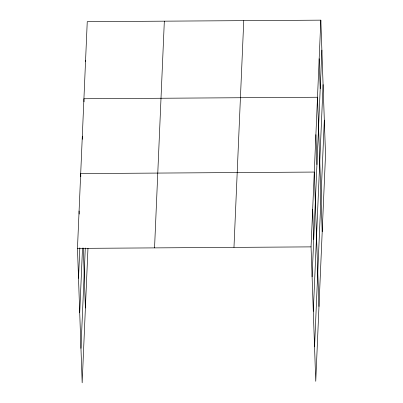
<?xml version="1.0" encoding="UTF-8"?>
<svg xmlns="http://www.w3.org/2000/svg" width="403" height="403" viewBox="0 0 403 403"><rect width="100%" height="100%" fill="white"/><g stroke="black" fill="none" stroke-linecap="round" stroke-linejoin="round"><path stroke-width="0.6" d="M87.975 248.172L82.167 382.85L77.472 248.389L87.249 21.661L320.833 20.15L325.528 154.611L315.75 381.339L311.056 246.878L320.833 20.15M78.514 278.342L79.834 247.79M79.718 312.829L82.519 247.981M80.963 348.363L85.29 247.976M154.551 247.89L164.333 21.163M233.972 247.377L243.755 20.649M312.098 276.831L321.881 50.098M313.302 311.317L323.085 84.59M314.547 346.852L324.324 120.119M77.472 248.389L311.056 246.878M319.171 58.692L320.219 88.645M322.204 231.7L317.509 97.239L83.925 98.75L84.036 101.868M315.897 134.647L316.939 164.595M318.975 306.517L314.28 172.061L80.696 173.572L80.807 176.69M312.668 209.469L313.71 239.417M85.587 60.203L85.632 61.452M82.313 136.159L82.419 139.277M83.295 247.981L85.396 308.028M79.084 210.981L79.195 214.099"/></g></svg>
